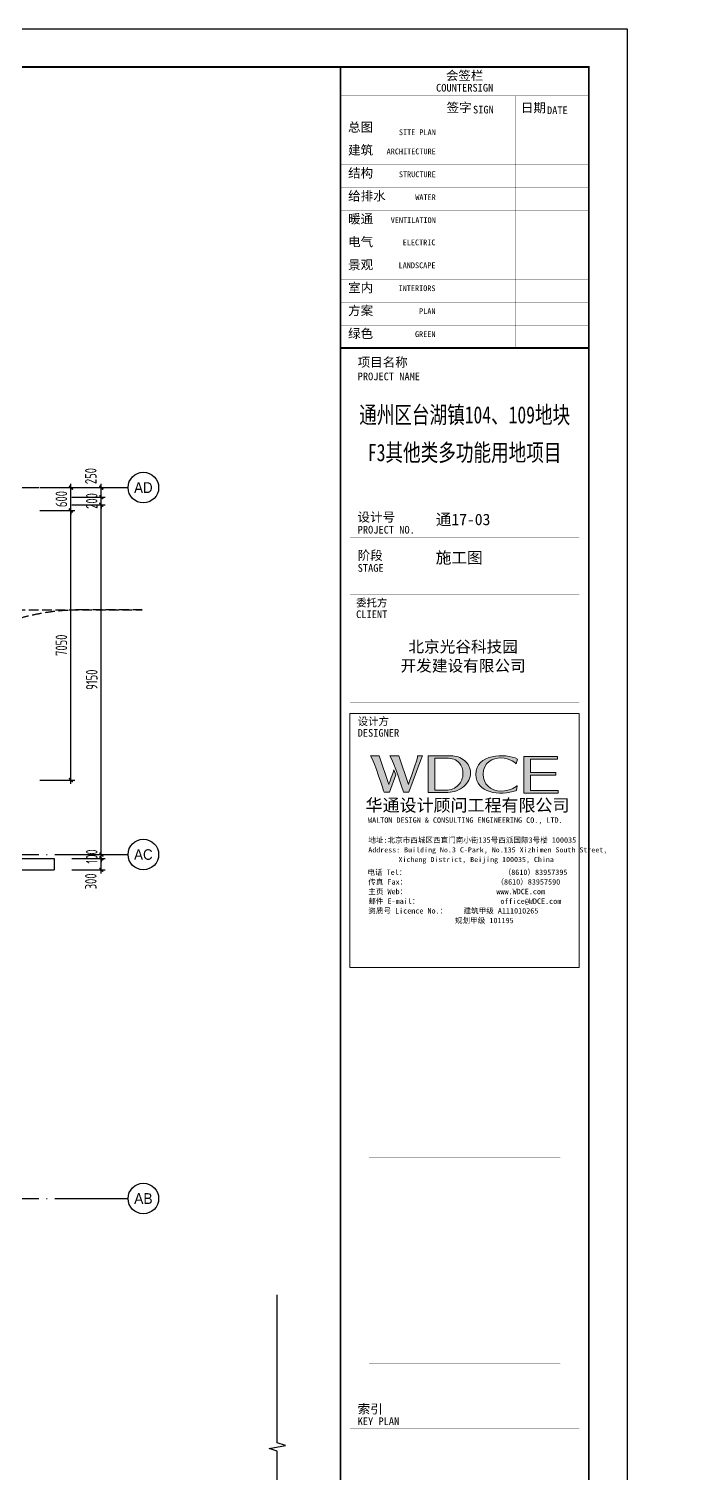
# Model space of a CAD drawing. Extents: x -351812 to 1760238, y -3195696 to 63241.
# Drawn here: x 473246 to 490758, y -1624896 to -1587112 of the extents above; entities that cross this region are included whole.
import ezdxf
from ezdxf.enums import TextEntityAlignment as Align

# ---------------------------------------------------------------- set-up
doc = ezdxf.new("R2010")
doc.units = 0
doc.header["$LTSCALE"] = 1000
doc.header["$MEASUREMENT"] = 0
doc.linetypes.add('DASH', pattern=[0.35, 0.25, -0.1])
doc.linetypes.add('DOTE', pattern=[2.42, 2, -0.2, 0.02, -0.2])
for name, color, linetype in [('01-标注_尺寸', 124, 'Continuous'), ('01-标注_符号', 200, 'Continuous'), ('01-标注_轴线坐标', 132, 'Continuous'), ('02-TEXT_轴号', 7, 'Continuous'), ('A_AXIS-轴线', 1, 'DOTE'), ('A_STR-砼墙', 51, 'Continuous'), ('AXIS_TEXT', 7, 'Continuous'), ('BORDER', 7, 'Continuous'), ('DIM', 3, 'Continuous')]:
    doc.layers.add(name, color=color, linetype=linetype)
doc.styles.add('_TCH_AXIS', font='')
doc.styles.add('COMPLEX', font='COMPLEX')
doc.styles.add('TSSD_Dimension', font='tssdeng.shx', dxfattribs={"width": 0.7, "bigfont": 'hztxt.shx'})
doc.styles.add('图签信息$0$hwxh', font='STXIHEI.TTF')
doc.styles.add('图签信息$0$华文细黑', font='STXIHEI.TTF', dxfattribs={"height": 10})
doc.styles.get('_TCH_AXIS').set_extended_font_data('FZXiHei I-Z08S')
doc.dimstyles.new('TSAN_50_100', dxfattribs={"dimtxt": 350, "dimasz": 100, "dimexe": 100, "dimexo": 250, "dimgap": 100, "dimtad": 2, "dimlfac": 0.5, "dimzin": 0, "dimdsep": 46, "dimtxsty": 'TSSD_Dimension', "dimblk": 'CLOSEDBLANK', "dimblk1": 'CLOSEDBLANK', "dimblk2": 'CLOSEDBLANK', "dimcen": 0, "dimdle": 100, "dimclrt": 7, "dimadec": 0, "dimazin": 0, "dimtfac": 1, "dimtdec": 0, "dimtix": 1, "dimtmove": 2, "dimatfit": 3, "dimldrblk": 'CLOSEDBLANK', "dimfxl": 1, "dimtolj": 1, "dimtzin": 0, "dimarcsym": 0})
doc.dimstyles.new('TSSD_100_100', dxfattribs={"dimtxt": 300, "dimasz": 100, "dimexe": 100, "dimexo": 250, "dimgap": 100, "dimtad": 1, "dimdec": 0, "dimzin": 0, "dimdsep": 46, "dimtxsty": 'TSSD_Dimension', "dimblk": 'ARCHTICK', "dimblk1": 'ARCHTICK', "dimblk2": 'ARCHTICK', "dimcen": 0, "dimdle": 100, "dimclrt": 7, "dimadec": 0, "dimazin": 0, "dimtfac": 1, "dimtdec": 0, "dimtix": 1, "dimtmove": 2, "dimatfit": 3, "dimfxl": 1, "dimtolj": 1, "dimtzin": 0, "dimarcsym": 0})

# ---------------------------------------------------------------- blocks, each defined once
blk = doc.blocks.new('_ClosedBlank')
at = {"color": 0}
blk.add_lwpolyline([(0, 0, 0, 0.658, 0), (-2.5, 0, 0.658, 0.658, 0)], format="xyseb", dxfattribs=at)
blk = doc.blocks.new('*D231')
at = {"layer": 'Defpoints', "color": 0, "transparency": 16777216}
for p in [(662275, -1615484), (659355, -1615724), (663898, -1616441), (660231, -1617603), (666712, -1629133)]:
    blk.add_point(p, dxfattribs=at)
at = {"layer": 'DIM', "color": 0, "lineweight": -2, "transparency": 16777216}
blk.add_line((663844, -1616197), (663588, -1615040), dxfattribs=at)
blk.add_arc((667720, -1633681), 18994, 102.8017, 114.6769, dxfattribs=at)
at = {"layer": 'DIM', "color": 0, "lineweight": -2, "transparency": 16777216, "xscale": 100, "yscale": 100, "zscale": 100}
for p, rotation in [((663609, -1615137), 12.65083856038413), ((659700, -1616464), 204.8277665480885)]:
    blk.add_blockref('_ClosedBlank', p, dxfattribs=dict(at, rotation=rotation))
blk = doc.blocks.new('*D232')
at = {"layer": 'Defpoints', "color": 0, "transparency": 16777216}
for p in [(659355, -1615724), (657265, -1617487), (660231, -1617603), (653938, -1621626), (662721, -1631210)]:
    blk.add_point(p, dxfattribs=at)
at = {"layer": 'DIM', "color": 0, "lineweight": -2, "transparency": 16777216}
blk.add_line((653769, -1621442), (652965, -1620564), dxfattribs=at)
blk.add_arc((670550, -1639755), 25929, 115.1996, 132.279, dxfattribs=at)
at = {"layer": 'DIM', "color": 0, "lineweight": -2, "transparency": 16777216, "xscale": 100, "yscale": 100, "zscale": 100}
for p, rotation in [((659600, -1616250), 25.08907469892054), ((653032, -1620637), 222.3895292375906)]:
    blk.add_blockref('_ClosedBlank', p, dxfattribs=dict(at, rotation=rotation))
blk = doc.blocks.new('_ArchTick')
at = {"color": 0, "linetype": 'ByBlock', "const_width": 0.4}
blk.add_lwpolyline([(-0.5, -0.5), (0.5, 0.5)], dxfattribs=at)
blk = doc.blocks.new('*D420')
at = {"layer": '01-标注_尺寸', "color": 0, "lineweight": -2, "transparency": 16777216}
for p, q in [((473533, -1599713), (474446, -1599713)), ((474346, -1606863), (474346, -1599613)), ((473533, -1606763), (474446, -1606763))]:
    blk.add_line(p, q, dxfattribs=at)
at = {"layer": 'Defpoints', "color": 0, "transparency": 16777216}
for p in [(473283, -1599713), (474346, -1599713), (473283, -1606763)]:
    blk.add_point(p, dxfattribs=at)
at = {"layer": '01-标注_尺寸', "color": 0, "lineweight": -2, "transparency": 16777216, "xscale": 100, "yscale": 100, "zscale": 100}
for p, rotation in [((474346, -1599713), 90), ((474346, -1606763), 270)]:
    blk.add_blockref('_ArchTick', p, dxfattribs=dict(at, rotation=rotation))
at = {"layer": '01-标注_尺寸', "color": 7, "transparency": 16777216, "insert": (474096, -1603238), "char_height": 300, "attachment_point": 5, "rotation": 90, "style": 'TSSD_Dimension'}
blk.add_mtext('\\A1;7050', dxfattribs=at)
blk = doc.blocks.new('*D421')
at = {"layer": '01-标注_尺寸', "color": 0, "lineweight": -2, "transparency": 16777216}
for p, q in [((474346, -1599113), (474346, -1599013)), ((473533, -1599113), (474446, -1599113)), ((474346, -1599713), (474346, -1599113)), ((473533, -1599713), (474446, -1599713)), ((474346, -1599713), (474346, -1599813))]:
    blk.add_line(p, q, dxfattribs=at)
at = {"layer": 'Defpoints', "color": 0, "transparency": 16777216}
for p in [(473283, -1599113), (474346, -1599113), (473283, -1599713)]:
    blk.add_point(p, dxfattribs=at)
at = {"layer": '01-标注_尺寸', "color": 0, "lineweight": -2, "transparency": 16777216, "xscale": 100, "yscale": 100, "zscale": 100}
for p, rotation in [((474346, -1599113), 270), ((474346, -1599713), 90)]:
    blk.add_blockref('_ArchTick', p, dxfattribs=dict(at, rotation=rotation))
at = {"layer": '01-标注_尺寸', "color": 7, "transparency": 16777216, "insert": (474096, -1599413), "char_height": 300, "attachment_point": 5, "rotation": 90, "style": 'TSSD_Dimension'}
blk.add_mtext('\\A1;600', dxfattribs=at)
blk = doc.blocks.new('*D422')
at = {"layer": '01-标注_尺寸', "color": 0, "lineweight": -2, "transparency": 16777216}
for p, q in [((474372, -1608813), (475242, -1608813)), ((475142, -1609213), (475142, -1608713)), ((474372, -1609113), (475242, -1609113))]:
    blk.add_line(p, q, dxfattribs=at)
at = {"layer": 'Defpoints', "color": 0, "transparency": 16777216}
for p in [(474122, -1608813), (475142, -1608813), (474122, -1609113)]:
    blk.add_point(p, dxfattribs=at)
at = {"layer": '01-标注_尺寸', "color": 0, "lineweight": -2, "transparency": 16777216, "xscale": 100, "yscale": 100, "zscale": 100}
for p, rotation in [((475142, -1608813), 90), ((475142, -1609113), 270)]:
    blk.add_blockref('_ArchTick', p, dxfattribs=dict(at, rotation=rotation))
at = {"layer": '01-标注_尺寸', "color": 7, "transparency": 16777216, "insert": (474867, -1609415), "char_height": 300, "attachment_point": 5, "rotation": 90, "style": 'TSSD_Dimension'}
blk.add_mtext('\\A1;300', dxfattribs=at)
blk = doc.blocks.new('*D423')
at = {"layer": '01-标注_尺寸', "color": 0, "lineweight": -2, "transparency": 16777216}
for p, q in [((474372, -1608713), (475242, -1608713)), ((474372, -1608813), (475242, -1608813)), ((475142, -1608713), (475142, -1608613)), ((475142, -1608813), (475142, -1608713)), ((475142, -1608813), (475142, -1608913))]:
    blk.add_line(p, q, dxfattribs=at)
at = {"layer": 'Defpoints', "color": 0, "transparency": 16777216}
for p in [(474122, -1608713), (474122, -1608813), (475142, -1608713)]:
    blk.add_point(p, dxfattribs=at)
at = {"layer": '01-标注_尺寸', "color": 0, "lineweight": -2, "transparency": 16777216, "xscale": 100, "yscale": 100, "zscale": 100}
for p, rotation in [((475142, -1608713), 270), ((475142, -1608813), 90)]:
    blk.add_blockref('_ArchTick', p, dxfattribs=dict(at, rotation=rotation))
at = {"layer": '01-标注_尺寸', "color": 7, "transparency": 16777216, "insert": (474892, -1608763), "char_height": 300, "attachment_point": 5, "rotation": 90, "style": 'TSSD_Dimension'}
blk.add_mtext('\\A1;100', dxfattribs=at)
blk = doc.blocks.new('*D424')
at = {"layer": '01-标注_尺寸', "color": 0, "lineweight": -2, "transparency": 16777216}
for p, q in [((474372, -1599563), (475242, -1599563)), ((475142, -1608813), (475142, -1599463)), ((474372, -1608713), (475242, -1608713))]:
    blk.add_line(p, q, dxfattribs=at)
at = {"layer": 'Defpoints', "color": 0, "transparency": 16777216}
for p in [(474122, -1599563), (475142, -1599563), (474122, -1608713)]:
    blk.add_point(p, dxfattribs=at)
at = {"layer": '01-标注_尺寸', "color": 0, "lineweight": -2, "transparency": 16777216, "xscale": 100, "yscale": 100, "zscale": 100}
for p, rotation in [((475142, -1599563), 90), ((475142, -1608713), 270)]:
    blk.add_blockref('_ArchTick', p, dxfattribs=dict(at, rotation=rotation))
at = {"layer": '01-标注_尺寸', "color": 7, "transparency": 16777216, "insert": (474892, -1604138), "char_height": 300, "attachment_point": 5, "rotation": 90, "style": 'TSSD_Dimension'}
blk.add_mtext('\\A1;9150', dxfattribs=at)
blk = doc.blocks.new('*D425')
at = {"layer": '01-标注_尺寸', "color": 0, "lineweight": -2, "transparency": 16777216}
for p, q in [((474372, -1599363), (475242, -1599363)), ((475142, -1599363), (475142, -1599263)), ((475142, -1599563), (475142, -1599363)), ((474372, -1599563), (475242, -1599563)), ((475142, -1599563), (475142, -1599663))]:
    blk.add_line(p, q, dxfattribs=at)
at = {"layer": 'Defpoints', "color": 0, "transparency": 16777216}
for p in [(474122, -1599363), (475142, -1599363), (474122, -1599563)]:
    blk.add_point(p, dxfattribs=at)
at = {"layer": '01-标注_尺寸', "color": 0, "lineweight": -2, "transparency": 16777216, "xscale": 100, "yscale": 100, "zscale": 100}
for p, rotation in [((475142, -1599363), 270), ((475142, -1599563), 90)]:
    blk.add_blockref('_ArchTick', p, dxfattribs=dict(at, rotation=rotation))
at = {"layer": '01-标注_尺寸', "color": 7, "transparency": 16777216, "insert": (474892, -1599463), "char_height": 300, "attachment_point": 5, "rotation": 90, "style": 'TSSD_Dimension'}
blk.add_mtext('\\A1;200', dxfattribs=at)
blk = doc.blocks.new('*D426')
at = {"layer": '01-标注_尺寸', "color": 0, "lineweight": -2, "transparency": 16777216}
for p, q in [((475142, -1599463), (475142, -1599013)), ((474372, -1599113), (475242, -1599113)), ((474372, -1599363), (475242, -1599363))]:
    blk.add_line(p, q, dxfattribs=at)
at = {"layer": 'Defpoints', "color": 0, "transparency": 16777216}
for p in [(474122, -1599113), (474122, -1599363), (475142, -1599113)]:
    blk.add_point(p, dxfattribs=at)
at = {"layer": '01-标注_尺寸', "color": 0, "lineweight": -2, "transparency": 16777216, "xscale": 100, "yscale": 100, "zscale": 100}
for p, rotation in [((475142, -1599113), 90), ((475142, -1599363), 270)]:
    blk.add_blockref('_ArchTick', p, dxfattribs=dict(at, rotation=rotation))
at = {"layer": '01-标注_尺寸', "color": 7, "transparency": 16777216, "insert": (474867, -1598811), "char_height": 300, "attachment_point": 5, "rotation": 90, "style": 'TSSD_Dimension'}
blk.add_mtext('\\A1;250', dxfattribs=at)
blk = doc.blocks.new('_AXISO')
blk.add_circle((0, 0), 0.5)
at = {"layer": 'AXIS_TEXT', "style": 'COMPLEX', "width": 1.041667}
blk.add_attdef('A', text='', height=0.56, dxfattribs=at).set_placement((-0.25, -0.28), (0.25, -0.28), align=Align.FIT)
blk = doc.blocks.new('图签信息$0$logo2')
h = blk.add_hatch(color=7)
h.paths.add_polyline_path([(19.02, -7.36), (15.84, -7.36), (15.84, -3.97), (18.97, -3.97), (18.97, -4.24), (16.46, -4.24), (16.46, -5.45), (18.81, -5.45), (18.81, -5.69), (16.47, -5.69), (16.47, -7.12), (19.02, -7.12)])
edge = h.paths.add_edge_path()
edge.add_spline(control_points=[(15.26, -4.21), (15.26, -4.21), (15.13, -4.65), (15.13, -4.65), (15.13, -4.65), (14.62, -4.1), (13.73, -4.1), (13.04, -4.1), (12.07, -4.54), (12.08, -5.62), (12.08, -6.49), (12.77, -7.16), (13.73, -7.17), (14.66, -7.17), (15.23, -6.68), (15.23, -6.68), (15.23, -6.68), (15.16, -7.11), (15.16, -7.11), (13.63, -7.7), (11.42, -7.29), (11.41, -5.64), (11.4, -3.72), (14.16, -3.66), (15.26, -4.21)], knot_values=[0, 0, 0, 0, 1, 1, 1, 2, 2, 2, 3, 3, 3, 4, 4, 4, 5, 5, 5, 6, 6, 6, 7, 7, 7, 8, 8, 8, 8], degree=3, periodic=0)
edge = h.paths.add_edge_path(flags=16)
edge.add_spline(control_points=[(10.23, -5.57), (10.23, -5.16), (10.12, -4.83), (9.9, -4.58), (9.63, -4.27), (9.23, -4.12), (8.69, -4.12), (8.69, -4.12), (7.64, -4.12), (7.64, -4.12), (7.64, -4.12), (7.64, -7.1), (7.64, -7.1), (7.64, -7.1), (8.66, -7.1), (8.66, -7.1), (9.13, -7.1), (9.52, -6.93), (9.82, -6.6), (10.09, -6.31), (10.23, -5.96), (10.23, -5.57)], knot_values=[0, 0, 0, 0, 1, 1, 1, 2, 2, 2, 3, 3, 3, 4, 4, 4, 5, 5, 5, 6, 6, 6, 7, 7, 7, 7], degree=3, periodic=0)
edge = h.paths.add_edge_path()
edge.add_spline(control_points=[(10.92, -5.51), (10.92, -5.96), (10.72, -6.37), (10.34, -6.72), (9.92, -7.1), (9.41, -7.29), (8.82, -7.29), (8.82, -7.29), (7.03, -7.29), (7.03, -7.29), (7.03, -7.29), (7.03, -3.92), (7.03, -3.92), (7.03, -3.92), (9.1, -3.92), (9.1, -3.92), (9.59, -3.92), (10.01, -4.06), (10.36, -4.34), (10.73, -4.64), (10.92, -5.03), (10.92, -5.51)], knot_values=[0, 0, 0, 0, 1, 1, 1, 2, 2, 2, 3, 3, 3, 4, 4, 4, 5, 5, 5, 6, 6, 6, 7, 7, 7, 7], degree=3, periodic=0)
at = {"lineweight": 0}
blk.add_lwpolyline([(19.02, -7.36), (15.84, -7.36), (15.84, -3.97), (18.97, -3.97), (18.97, -4.24), (16.46, -4.24), (16.46, -5.45), (18.81, -5.45), (18.81, -5.69), (16.47, -5.69), (16.47, -7.12), (19.02, -7.12), (19.02, -7.36)], dxfattribs=at)
for points, knots in [([(10.92, -5.51), (10.92, -5.96), (10.72, -6.37), (10.34, -6.72), (9.92, -7.1), (9.41, -7.29), (8.82, -7.29), (8.82, -7.29), (7.03, -7.29), (7.03, -7.29), (7.03, -7.29), (7.03, -3.92), (7.03, -3.92), (7.03, -3.92), (9.1, -3.92), (9.1, -3.92), (9.59, -3.92), (10.01, -4.06), (10.36, -4.34), (10.73, -4.64), (10.92, -5.03), (10.92, -5.51)], [0, 0, 0, 0, 1, 1, 1, 2, 2, 2, 3, 3, 3, 4, 4, 4, 5, 5, 5, 6, 6, 6, 7, 7, 7, 7]), ([(15.26, -4.21), (15.26, -4.21), (15.13, -4.65), (15.13, -4.65), (15.13, -4.65), (14.62, -4.1), (13.73, -4.1), (13.04, -4.1), (12.07, -4.54), (12.08, -5.62), (12.08, -6.49), (12.77, -7.16), (13.73, -7.17), (14.66, -7.17), (15.23, -6.68), (15.23, -6.68), (15.23, -6.68), (15.16, -7.11), (15.16, -7.11), (13.63, -7.7), (11.42, -7.29), (11.41, -5.64), (11.4, -3.72), (14.16, -3.66), (15.26, -4.21)], [0, 0, 0, 0, 1, 1, 1, 2, 2, 2, 3, 3, 3, 4, 4, 4, 5, 5, 5, 6, 6, 6, 7, 7, 7, 8, 8, 8, 8]), ([(10.23, -5.57), (10.23, -5.16), (10.12, -4.83), (9.9, -4.58), (9.63, -4.27), (9.23, -4.12), (8.69, -4.12), (8.69, -4.12), (7.64, -4.12), (7.64, -4.12), (7.64, -4.12), (7.64, -7.1), (7.64, -7.1), (7.64, -7.1), (8.66, -7.1), (8.66, -7.1), (9.13, -7.1), (9.52, -6.93), (9.82, -6.6), (10.09, -6.31), (10.23, -5.96), (10.23, -5.57)], [0, 0, 0, 0, 1, 1, 1, 2, 2, 2, 3, 3, 3, 4, 4, 4, 5, 5, 5, 6, 6, 6, 7, 7, 7, 7])]:
    blk.add_open_spline(points, degree=3, knots=knots, dxfattribs=at)
blk = doc.blocks.new('图签信息$0$logo1')
h = blk.add_hatch(color=8)
edge = h.paths.add_edge_path()
edge.add_spline(control_points=[(3.86, -5.21), (3.63, -5.88), (3.39, -6.56), (3.39, -6.56), (3.39, -6.56), (2.5, -3.91), (2.5, -3.91), (2.5, -3.91), (1.8, -3.91), (1.69, -3.91), (2.02, -4.39), (2.95, -7.27), (2.95, -7.27), (2.95, -7.27), (3.44, -7.27), (3.44, -7.27), (3.44, -7.27), (4.03, -5.66), (4.03, -5.66), (4.03, -5.66), (3.86, -5.21), (3.86, -5.21)], knot_values=[0, 0, 0, 0, 1, 1, 1, 2, 2, 2, 3, 3, 3, 4, 4, 4, 5, 5, 5, 6, 6, 6, 7, 7, 7, 7], degree=3, periodic=0)
h = blk.add_hatch(color=7)
edge = h.paths.add_edge_path()
edge.add_spline(control_points=[(6.04, -3.91), (6.09, -4.1), (5.2, -6.56), (5.2, -6.56), (5.2, -6.56), (4.3, -3.91), (4.3, -3.91), (4.3, -3.91), (3.6, -3.91), (3.49, -3.91), (3.82, -4.39), (4.75, -7.27), (4.75, -7.27), (4.75, -7.27), (5.24, -7.27), (5.24, -7.27), (5.24, -7.27), (6.33, -4.3), (6.33, -4.3), (6.33, -4.3), (6.48, -3.91), (6.48, -3.91), (6.48, -3.91), (6.21, -3.91), (6.04, -3.91)], knot_values=[0, 0, 0, 0, 1, 1, 1, 2, 2, 2, 3, 3, 3, 4, 4, 4, 5, 5, 5, 6, 6, 6, 7, 7, 7, 8, 8, 8, 8], degree=3, periodic=0)
at = {"color": 8, "lineweight": 0}
blk.add_open_spline([(3.86, -5.21), (3.63, -5.88), (3.39, -6.56), (3.39, -6.56), (3.39, -6.56), (2.5, -3.91), (2.5, -3.91), (2.5, -3.91), (1.8, -3.91), (1.69, -3.91), (2.02, -4.39), (2.95, -7.27), (2.95, -7.27), (2.95, -7.27), (3.44, -7.27), (3.44, -7.27), (3.44, -7.27), (4.03, -5.66), (4.03, -5.66), (4.03, -5.66), (3.86, -5.21), (3.86, -5.21)], degree=3, knots=[0, 0, 0, 0, 1, 1, 1, 2, 2, 2, 3, 3, 3, 4, 4, 4, 5, 5, 5, 6, 6, 6, 7, 7, 7, 7], dxfattribs=at)
at = {"lineweight": 0}
blk.add_open_spline([(6.04, -3.91), (6.09, -4.1), (5.2, -6.56), (5.2, -6.56), (5.2, -6.56), (4.3, -3.91), (4.3, -3.91), (4.3, -3.91), (3.6, -3.91), (3.49, -3.91), (3.82, -4.39), (4.75, -7.27), (4.75, -7.27), (4.75, -7.27), (5.24, -7.27), (5.24, -7.27), (5.24, -7.27), (6.33, -4.3), (6.33, -4.3), (6.33, -4.3), (6.48, -3.91), (6.48, -3.91), (6.48, -3.91), (6.21, -3.91), (6.04, -3.91)], degree=3, knots=[0, 0, 0, 0, 1, 1, 1, 2, 2, 2, 3, 3, 3, 4, 4, 4, 5, 5, 5, 6, 6, 6, 7, 7, 7, 8, 8, 8, 8], dxfattribs=at)
blk.add_blockref('图签信息$0$logo2', (0, 0))
blk = doc.blocks.new('图签信息$0$时间-logo')
at = {"layer": 'Defpoints', "lineweight": 0}
blk.add_lwpolyline([(0, -23.46), (-21.17, -23.46), (-21.17, 0), (0, 0), (0, -23.46)], dxfattribs=at)
blk.add_blockref('图签信息$0$logo1', (-20.97, 0))
at = {"style": '图签信息$0$hwxh'}
for s, height, p in [('华通设计顾问工程有限公司 ', 1.15, (-19.73, -9.05)), ('WALTON DESIGN & CONSULTING ENGINEERING CO., LTD.', 0.5, (-19.5, -10.1)), ('地址:北京市西城区西直门南小街135号西派国际3号楼 100035', 0.5, (-19.48, -11.94)), ('Address: Building No.3 C-Park, No.135 Xizhimen South Street, ', 0.47, (-19.48, -12.83)), ('Xicheng District, Beijing 100035, China ', 0.47, (-16.69, -13.72)), ('电话 Tel：                        （8610）83957395 ', 0.5, (-19.56, -14.91)), ('传真 Fax：                      （8610）83957590 ', 0.5, (-19.48, -15.8)), ('主页 Web：                      www.WDCE.com ', 0.5, (-19.48, -16.69)), ('邮件 E-mail：                    office@WDCE.com ', 0.5, (-19.48, -17.58)), ('资质号 Licence No.：    建筑甲级 A111010265 ', 0.5, (-19.48, -18.47)), ('   规划甲级 101195', 0.5, (-12.6, -19.36))]:
    blk.add_text(s, height=height, dxfattribs=at).set_placement(p)
blk = doc.blocks.new('图签-A1')
at = {"const_width": 0.5}
for points in [[(-65, 574), (-65, 500.5), (0, 500.5), (0, 574)], [(-65, 0), (0, 0), (0, 500.5), (-65, 500.5)]]:
    blk.add_lwpolyline(points, close=True, dxfattribs=at)
at = {"const_width": 0.05}
for points in [[(-65, 566.5), (0, 566.5)], [(-39.14, 566.5), (-39.14, 500.5)], [(-19.1, 566.5), (-19.1, 500.5)], [(-65, 560.5), (0, 560.5)], [(-65, 554.5), (0, 554.5)], [(-65, 548.5), (0, 548.5)], [(-65, 542.5), (0, 542.5)], [(-65, 536.5), (0, 536.5)], [(-65, 530.5), (0, 530.5)], [(-65, 524.5), (0, 524.5)], [(-65, 518.5), (0, 518.5)], [(-65, 512.5), (0, 512.5)], [(-65, 512.5), (0, 512.5)], [(-65, 506.5), (0, 506.5)], [(-65, 500.5), (0, 500.5)], [(-62.5, 450.87), (-2.5, 450.87)], [(-62.5, 440.87), (-2.5, 440.87)], [(-2.5, 407.85), (-2.5, 436.12), (-62.5, 436.12), (-62.5, 407.85)], [(-62.5, 407.85), (-2.5, 407.85)], [(-62.5, 404.92), (-62.5, 227.83)], [(-62.5, 404.92), (-2.5, 404.92)], [(-62.5, 227.83), (-2.5, 227.83), (-2.5, 404.92)], [(-57.5, 338.36), (-7.5, 338.36)], [(-57.5, 288.83), (-7.5, 288.83)], [(-57.5, 234.85), (-7.5, 234.85)], [(-62.5, 227.83), (-2.5, 227.83)], [(-62.5, 217.74), (-2.5, 217.74)]]:
    blk.add_lwpolyline(points, dxfattribs=at)
at = {"ltscale": 0.001, "xscale": 2.834689937531948, "yscale": 2.834689937531948, "zscale": 2.834689937531948}
blk.add_blockref('图签信息$0$时间-logo', (-2.5, 404.92), dxfattribs=at)
at = {"style": '图签信息$0$华文细黑'}
for s, height, p in [('会签栏', 2.4, (-32.5, 573)), ('COUNTERSIGN', 2, (-32.5, 569.6))]:
    blk.add_text(s, height=height, dxfattribs=at).set_placement(p, align=Align.TOP_CENTER)
for s, height, p in [('签字', 2.4, (-37.22, 564.63)), ('SIGN', 2, (-30.32, 563.88)), ('日期', 2.4, (-17.79, 564.58)), ('DATE', 2, (-10.96, 563.7)), ('总图', 2.4, (-63, 559.5)), ('建筑', 2.4, (-63, 553.5)), ('结构', 2.4, (-63, 547.5)), ('给排水', 2.4, (-63, 541.5)), ('暖通', 2.4, (-63, 535.5)), ('电气', 2.4, (-63, 529.5)), ('景观', 2.4, (-63, 523.5)), ('室内', 2.4, (-63, 517.5)), ('方案', 2.4, (-63, 511.5)), ('绿色', 2.4, (-63, 505.5)), ('项目名称', 2.4, (-60.5, 498)), ('PROJECT NAME', 2, (-60.5, 494.08)), ('设计号', 2.4, (-60.54, 457.48)), ('PROJECT NO.', 2, (-60.5, 453.97)), ('阶段', 2.4, (-60.5, 447.47)), ('STAGE', 2, (-60.5, 443.97)), ('委托方', 2, (-60.9, 434.86)), ('CLIENT', 2, (-60.9, 431.86)), ('设计方', 2, (-60.5, 403.83)), ('DESIGNER', 2, (-60.5, 400.83)), ('索引', 2.4, (-60.5, 224.14)), ('KEY PLAN', 2, (-60.5, 220.74))]:
    blk.add_text(s, height=height, dxfattribs=at).set_placement(p, align=Align.TOP_LEFT)
for s, p in [('SITE PLAN', (-40.06, 557.7)), ('ARCHITECTURE', (-40.06, 552.7)), ('STRUCTURE', (-40.06, 546.7)), ('WATER', (-40.06, 540.7)), ('VENTILATION', (-40.06, 534.7)), ('ELECTRIC', (-40.14, 528.89)), ('LANDSCAPE', (-40.14, 522.89)), ('INTERIORS', (-40.14, 516.89)), ('PLAN', (-40.14, 510.89)), ('GREEN', (-40.14, 504.89))]:
    blk.add_text(s, height=1.5, dxfattribs=at).set_placement(p, align=Align.TOP_RIGHT)
at = {"color": 4, "style": '图签信息$0$华文细黑', "width": 0.75}
for s, p in [('通州区台湖镇104、109地块', (-32.5, 480.78)), ('F3其他类多功能用地项目', (-32.5, 470.91))]:
    blk.add_text(s, height=4.5, dxfattribs=at).set_placement(p, align=Align.CENTER)
at = {"color": 4, "ltscale": 0.001, "char_height": 3, "width": 58.4895, "style": '图签信息$0$华文细黑'}
for s, insert, attachment_point in [('通17-03', (-40.06, 455.51), 4), ('施工图', (-40.06, 445.51), 4), ('北京光谷科技园\\P开发建设有限公司', (-32.9, 419.71), 5)]:
    blk.add_mtext(s, dxfattribs=dict(at, insert=insert, attachment_point=attachment_point))

msp = doc.modelspace()

# ---------------------------------------------------------------- linework, layer by layer
at = {"layer": '01-标注_符号', "linetype": 'DASH'}
msp.add_line((458896.803, -1602312.837), (476212.399, -1602312.837), dxfattribs=at)
at = {"layer": '01-标注_符号', "color": 2, "linetype": 'DASH'}
msp.add_lwpolyline([(476212.399, -1602312.837), (474621.027, -1602312.837, 0.414213562), (468621.027, -1608312.837), (468621.027, -1612211.268)], format="xyb", dxfattribs=at)
at = {"layer": '01-标注_符号'}
msp.add_lwpolyline([(479747.076, -1628197.873), (479747.078, -1624325.584), (479537.078, -1624249.15), (479957.078, -1624175.093), (479747.078, -1624100.584), (479747.079, -1620228.295)], dxfattribs=at)
at = {"layer": '01-标注_轴线坐标'}
for p, q in [((474842.296, -1599112.837), (475842.296, -1599112.837)), ((474842.296, -1608712.837), (475842.296, -1608712.837)), ((474842.296, -1617712.837), (475842.296, -1617712.837))]:
    msp.add_line(p, q, dxfattribs=at)
at = {"layer": 'A_AXIS-轴线', "linetype": 'DOTE'}
for p, q in [((444887.137, -1599112.837), (475106.937, -1599112.837)), ((444887.134, -1608712.837), (475106.937, -1608712.837)), ((444887.131, -1617712.837), (475106.937, -1617712.837))]:
    msp.add_line(p, q, dxfattribs=at)
at = {"layer": 'A_STR-砼墙'}
for p, q in [((472071.903, -1608812.978), (473905.893, -1608812.978)), ((473905.893, -1608812.978), (473905.893, -1609112.978)), ((471472.337, -1609112.978), (473905.893, -1609112.978))]:
    msp.add_line(p, q, dxfattribs=at)
at = {"layer": 'BORDER'}
msp.add_lwpolyline([(404799.086, -1646511.904), (404799.086, -1587111.904), (488899.086, -1587111.904), (488899.086, -1646511.904)], close=True, dxfattribs=at)
at = {"layer": 'BORDER', "const_width": 50}
msp.add_lwpolyline([(407299.086, -1645511.904), (407299.086, -1588111.904), (487899.086, -1588111.904), (487899.086, -1645511.904)], close=True, dxfattribs=at)

# ---------------------------------------------------------------- block references
at = {"xscale": 100, "yscale": 100, "zscale": 100}
msp.add_blockref('图签-A1', (487899.086, -1645511.904), dxfattribs=at)
at = {"layer": '01-标注_轴线坐标'}
ref = msp.add_blockref('_AXISO', (476242.296, -1599112.837), dxfattribs=dict(at, xscale=800, yscale=800, zscale=800))
ref.add_attrib('A', 'AD', dxfattribs={"layer": '02-TEXT_轴号', "height": 282.1678, "style": '_TCH_AXIS'}).set_placement((476000.438, -1599253.92), (476484.154, -1599253.92), align=Align.FIT)
ref = msp.add_blockref('_AXISO', (476242.296, -1608712.837), dxfattribs=dict(at, xscale=800, yscale=800, zscale=800))
ref.add_attrib('A', 'AC', dxfattribs={"layer": '02-TEXT_轴号', "height": 276.4191, "style": '_TCH_AXIS'}).set_placement((475998.784, -1608851.046), (476485.808, -1608851.046), align=Align.FIT)
ref = msp.add_blockref('_AXISO', (476242.296, -1617712.837), dxfattribs=dict(at, xscale=800, yscale=800, zscale=800))
ref.add_attrib('A', 'AB', dxfattribs={"layer": '02-TEXT_轴号', "height": 282.1678, "style": '_TCH_AXIS'}).set_placement((476000.438, -1617853.92), (476484.154, -1617853.92), align=Align.FIT)

# ---------------------------------------------------------------- dimensions: what is measured, and where the dimension line sits
at = {"layer": '01-标注_尺寸'}
for base, p1, p2, picture, middle in [((475142.296, -1599112.837), (474122.248, -1599362.837), (474122.248, -1599112.837), '*D426', (474867.296, -1598811.237)), ((475142.296, -1608812.978), (474122.248, -1609112.978), (474122.248, -1608812.978), '*D422', (474867.296, -1609414.578))]:
    dim = msp.add_linear_dim(base=base, p1=p1, p2=p2, angle=90, dimstyle='TSSD_100_100', dxfattribs=at)
    dim.commit()
    dim.dimension.update_dxf_attribs({"geometry": picture, "text_midpoint": middle, "dimtype": 161})
for p1, p2, distance, picture, middle in [((473282.833, -1599712.954), (473282.833, -1599112.837), -1063.244, '*D421', (474096.077, -1599412.895)), ((474122.248, -1599562.837), (474122.248, -1599362.837), -1020.047, '*D425', (474892.296, -1599462.837)), ((473282.833, -1606762.708), (473282.833, -1599712.954), -1063.244, '*D420', (474096.077, -1603237.831)), ((474122.248, -1608712.837), (474122.248, -1599562.837), -1020.047, '*D424', (474892.296, -1604137.837)), ((474122.248, -1608812.978), (474122.248, -1608712.837), -1020.047, '*D423', (474892.296, -1608762.907))]:
    dim = msp.add_aligned_dim(p1=p1, p2=p2, distance=distance, dimstyle='TSSD_100_100', dxfattribs=at)
    dim.commit()
    dim.dimension.update_dxf_attribs({"geometry": picture, "text_midpoint": middle})
at = {"layer": 'DIM'}
for base, line1, picture, middle in [((662275.095, -1615484.171), ((666712.052, -1629132.592), (663898.334, -1616440.744)), '*D231', (108173.23, -1742611.821)), ((657265.378, -1617486.66), ((653937.829, -1621625.858), (662720.504, -1631210.461)), '*D232', (-351811.952, -1710113.804))]:
    dim = msp.add_angular_dim_2l(base=base, line1=line1, line2=((660230.569, -1617603.368), (659355.051, -1615723.981)), text=' ', dimstyle='TSAN_50_100', dxfattribs=at)
    dim.commit()
    dim.dimension.update_dxf_attribs({"geometry": picture, "text_midpoint": middle})

doc.saveas('drawing.dxf')
